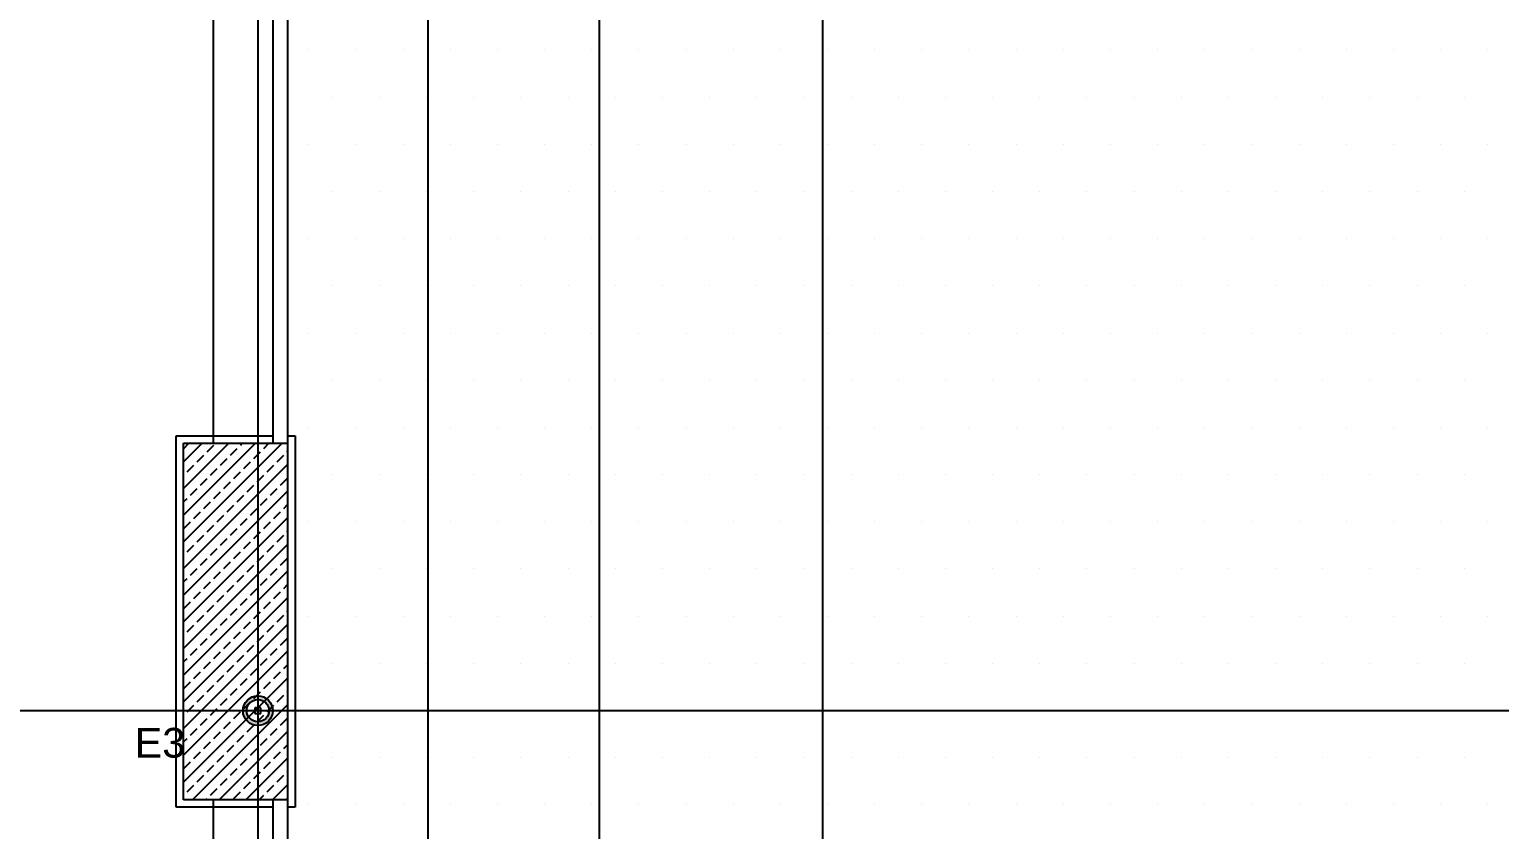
# Model space of a CAD drawing. Header units: millimetres. Extents: x 43168.9 to 43194.6, y -25545.1 to -25543.4.
# Drawn here: x 43175.2535 to 43175.3525, y -25544.3519 to -25544.2981 of the extents above; entities that cross this region are included whole.
import ezdxf

# ---------------------------------------------------------------- set-up
doc = ezdxf.new("R2010")
doc.units = ezdxf.units.MM
doc.header["$LTSCALE"] = 200
doc.linetypes.add('DASHDOT', pattern=[1, 0.5, -0.25, 0, -0.25])
doc.linetypes.add('DASHDOT2', pattern=[0.5, 0.25, -0.125, 0, -0.125])
for name, color, linetype in [('aks_sgh', 5, 'DASHDOT2'), ('cam_sgh', 1, 'Continuous'), ('gor-4_sgh', 17, 'Continuous'), ('kesitcizgisi_sgh', 22, 'Continuous'), ('kolon-b.a_sgh', 6, 'Continuous'), ('olcuic_sgh', 183, 'Continuous'), ('siva_sgh', 145, 'Continuous'), ('tarama-betonarme_sgh', 223, 'Continuous'), ('tarama-zemin_sgh', 197, 'Continuous')]:
    doc.layers.add(name, color=color, linetype=linetype)
doc.styles.add('1-200', font='arial.ttf', dxfattribs={"height": 60})

msp = doc.modelspace()

# ---------------------------------------------------------------- hatches: boundary and pattern name
h = msp.add_hatch(color=256)
edge = h.paths.add_edge_path()
edge.add_arc((43175.268879, -25544.343919), 0.001, 0, 360)
edge = h.paths.add_edge_path(flags=16)
edge.add_arc((43175.268879, -25544.343919), 0.00075, 0, 360)

# ---------------------------------------------------------------- linework, layer by layer
at = {"color": 0, "linetype": 'ByBlock', "lineweight": -2}
for p, q in [((43175.269079, -25544.343719), (43175.268679, -25544.343719)), ((43175.268679, -25544.343719), (43175.268679, -25544.344119)), ((43175.269079, -25544.344119), (43175.269079, -25544.343719)), ((43175.268679, -25544.344119), (43175.269079, -25544.344119)), ((43175.26895, -25544.343849), (43175.268808, -25544.34399)), ((43175.26895, -25544.34399), (43175.268808, -25544.343849))]:
    msp.add_line(p, q, dxfattribs=at)
at = {"color": 0, "linetype": 'Continuous', "lineweight": -2}
for radius in [0.001, 0.00075]:
    msp.add_circle((43175.268879, -25544.343919), radius, dxfattribs=at)
at = {"layer": 'aks_sgh'}
for p, q in [((43175.268879, -25543.740919), (43175.268879, -25544.609919)), ((43175.306879, -25543.740919), (43175.306879, -25544.609919)), ((43175.80688, -25544.343919), (43175.004878, -25544.343919))]:
    msp.add_line(p, q, dxfattribs=at)
at = {"layer": 'cam_sgh'}
for p, q in [((43175.269879, -25544.279919), (43175.269879, -25544.325919)), ((43175.270879, -25544.280919), (43175.270879, -25544.464919)), ((43175.269879, -25544.349919), (43175.269879, -25544.464919))]:
    msp.add_line(p, q, dxfattribs=at)
at = {"layer": 'gor-4_sgh'}
for p, q in [((43175.265879, -25544.275919), (43175.265879, -25544.325919)), ((43175.265879, -25544.349919), (43175.265879, -25544.464919))]:
    msp.add_line(p, q, dxfattribs=at)
at = {"layer": 'kesitcizgisi_sgh', "linetype": 'DASHDOT'}
msp.add_line((43175.291879, -25544.613788), (43175.291879, -25543.808164), dxfattribs=at)
at = {"layer": 'kolon-b.a_sgh'}
for p, q in [((43175.263879, -25544.325919), (43175.270879, -25544.325919)), ((43175.263879, -25544.349919), (43175.263879, -25544.325919)), ((43175.270879, -25544.325919), (43175.270879, -25544.349919)), ((43175.270879, -25544.349919), (43175.263879, -25544.349919))]:
    msp.add_line(p, q, dxfattribs=at)
at = {"layer": 'olcuic_sgh'}
msp.add_line((43175.28032, -25544.280669), (43175.28032, -25544.465169), dxfattribs=at)
at = {"layer": 'siva_sgh'}
for p, q in [((43175.263378, -25544.350419), (43175.263378, -25544.325419)), ((43175.263378, -25544.325419), (43175.269879, -25544.325419)), ((43175.270878, -25544.325419), (43175.271378, -25544.325419)), ((43175.271378, -25544.325419), (43175.271378, -25544.350419)), ((43175.269879, -25544.350419), (43175.263378, -25544.350419)), ((43175.271378, -25544.350419), (43175.270878, -25544.350419))]:
    msp.add_line(p, q, dxfattribs=at)
at = {"layer": 'tarama-betonarme_sgh'}
for p, q in [((43175.263879, -25544.327167), (43175.265127, -25544.325919)), ((43175.263879, -25544.328963), (43175.266923, -25544.325919)), ((43175.263879, -25544.330759), (43175.268719, -25544.325919)), ((43175.263879, -25544.332555), (43175.270515, -25544.325919)), ((43175.263884, -25544.326264), (43175.264229, -25544.325919)), ((43175.2677, -25544.32604), (43175.267821, -25544.325919)), ((43175.269272, -25544.326264), (43175.269617, -25544.325919)), ((43175.264782, -25544.327162), (43175.265231, -25544.326713)), ((43175.265455, -25544.326489), (43175.265904, -25544.32604)), ((43175.266353, -25544.327387), (43175.266802, -25544.326938)), ((43175.267027, -25544.326713), (43175.267476, -25544.326264)), ((43175.268598, -25544.326938), (43175.269047, -25544.326489)), ((43175.27017, -25544.327162), (43175.270619, -25544.326713)), ((43175.270843, -25544.326489), (43175.270879, -25544.326453)), ((43175.263879, -25544.334351), (43175.270879, -25544.327351)), ((43175.264108, -25544.327836), (43175.264557, -25544.327387)), ((43175.26568, -25544.32806), (43175.266129, -25544.327611)), ((43175.267251, -25544.328285), (43175.2677, -25544.327836)), ((43175.267925, -25544.327611), (43175.268374, -25544.327162)), ((43175.269496, -25544.327836), (43175.269945, -25544.327387)), ((43175.263879, -25544.328065), (43175.263884, -25544.32806)), ((43175.265006, -25544.328734), (43175.265455, -25544.328285)), ((43175.266578, -25544.328958), (43175.267027, -25544.328509)), ((43175.268149, -25544.329183), (43175.268598, -25544.328734)), ((43175.268823, -25544.328509), (43175.269272, -25544.32806)), ((43175.270394, -25544.328734), (43175.270843, -25544.328285)), ((43175.263879, -25544.336147), (43175.270879, -25544.329147)), ((43175.263879, -25544.329861), (43175.264108, -25544.329632)), ((43175.264333, -25544.329408), (43175.264782, -25544.328958)), ((43175.265231, -25544.330306), (43175.26568, -25544.329857)), ((43175.265904, -25544.329632), (43175.266353, -25544.329183)), ((43175.267476, -25544.329857), (43175.267925, -25544.329408)), ((43175.269047, -25544.330081), (43175.269496, -25544.329632)), ((43175.269721, -25544.329408), (43175.27017, -25544.328958)), ((43175.264557, -25544.330979), (43175.265006, -25544.33053)), ((43175.266129, -25544.331204), (43175.266578, -25544.330755)), ((43175.266802, -25544.33053), (43175.267251, -25544.330081)), ((43175.268374, -25544.330755), (43175.268823, -25544.330306)), ((43175.269945, -25544.330979), (43175.270394, -25544.33053)), ((43175.270619, -25544.330306), (43175.270879, -25544.330045)), ((43175.263879, -25544.337943), (43175.270879, -25544.330943)), ((43175.263884, -25544.331653), (43175.264333, -25544.331204)), ((43175.265455, -25544.331877), (43175.265904, -25544.331428)), ((43175.267027, -25544.332102), (43175.267476, -25544.331653)), ((43175.2677, -25544.331428), (43175.268149, -25544.330979)), ((43175.268598, -25544.332326), (43175.269047, -25544.331877)), ((43175.269272, -25544.331653), (43175.269721, -25544.331204)), ((43175.270843, -25544.331877), (43175.270879, -25544.331842)), ((43175.263879, -25544.33974), (43175.270879, -25544.33274)), ((43175.264108, -25544.333224), (43175.264557, -25544.332775)), ((43175.264782, -25544.332551), (43175.265231, -25544.332102)), ((43175.266353, -25544.332775), (43175.266802, -25544.332326)), ((43175.267925, -25544.333), (43175.268374, -25544.332551)), ((43175.269496, -25544.333224), (43175.269945, -25544.332775)), ((43175.27017, -25544.332551), (43175.270619, -25544.332102)), ((43175.263879, -25544.333453), (43175.263884, -25544.333449)), ((43175.265006, -25544.334122), (43175.265455, -25544.333673)), ((43175.26568, -25544.333449), (43175.266129, -25544.333)), ((43175.266578, -25544.334347), (43175.267027, -25544.333898)), ((43175.267251, -25544.333673), (43175.2677, -25544.333224)), ((43175.268823, -25544.333898), (43175.269272, -25544.333449)), ((43175.270394, -25544.334122), (43175.270843, -25544.333673)), ((43175.263879, -25544.341536), (43175.270879, -25544.334536)), ((43175.264333, -25544.334796), (43175.264782, -25544.334347)), ((43175.265904, -25544.33502), (43175.266353, -25544.334571)), ((43175.267476, -25544.335245), (43175.267925, -25544.334796)), ((43175.268149, -25544.334571), (43175.268598, -25544.334122)), ((43175.269721, -25544.334796), (43175.27017, -25544.334347)), ((43175.263879, -25544.335249), (43175.264108, -25544.33502)), ((43175.265231, -25544.335694), (43175.26568, -25544.335245)), ((43175.266802, -25544.335918), (43175.267251, -25544.335469)), ((43175.268374, -25544.336143), (43175.268823, -25544.335694)), ((43175.269047, -25544.335469), (43175.269496, -25544.33502)), ((43175.270619, -25544.335694), (43175.270879, -25544.335434)), ((43175.263879, -25544.343332), (43175.270879, -25544.336332)), ((43175.263884, -25544.337041), (43175.264333, -25544.336592)), ((43175.264557, -25544.336367), (43175.265006, -25544.335918)), ((43175.265455, -25544.337265), (43175.265904, -25544.336816)), ((43175.266129, -25544.336592), (43175.266578, -25544.336143)), ((43175.2677, -25544.336816), (43175.268149, -25544.336367)), ((43175.269272, -25544.337041), (43175.269721, -25544.336592)), ((43175.269945, -25544.336367), (43175.270394, -25544.335918)), ((43175.264782, -25544.337939), (43175.265231, -25544.33749)), ((43175.266353, -25544.338163), (43175.266802, -25544.337714)), ((43175.267027, -25544.33749), (43175.267476, -25544.337041)), ((43175.268598, -25544.337714), (43175.269047, -25544.337265)), ((43175.27017, -25544.337939), (43175.270619, -25544.33749)), ((43175.270843, -25544.337265), (43175.270879, -25544.33723)), ((43175.263879, -25544.345128), (43175.270879, -25544.338128)), ((43175.263879, -25544.338842), (43175.263884, -25544.338837)), ((43175.264108, -25544.338612), (43175.264557, -25544.338163)), ((43175.26568, -25544.338837), (43175.266129, -25544.338388)), ((43175.267251, -25544.339061), (43175.2677, -25544.338612)), ((43175.267925, -25544.338388), (43175.268374, -25544.337939)), ((43175.268823, -25544.339286), (43175.269272, -25544.338837)), ((43175.269496, -25544.338612), (43175.269945, -25544.338163)), ((43175.264333, -25544.340184), (43175.264782, -25544.339735)), ((43175.265006, -25544.33951), (43175.265455, -25544.339061)), ((43175.266578, -25544.339735), (43175.267027, -25544.339286)), ((43175.268149, -25544.339959), (43175.268598, -25544.33951)), ((43175.269721, -25544.340184), (43175.27017, -25544.339735)), ((43175.270394, -25544.33951), (43175.270843, -25544.339061)), ((43175.263879, -25544.346924), (43175.270879, -25544.339924)), ((43175.263879, -25544.340638), (43175.264108, -25544.340408)), ((43175.265231, -25544.341082), (43175.26568, -25544.340633)), ((43175.265904, -25544.340408), (43175.266353, -25544.339959)), ((43175.267476, -25544.340633), (43175.267925, -25544.340184)), ((43175.269047, -25544.340857), (43175.269496, -25544.340408)), ((43175.270619, -25544.341082), (43175.270879, -25544.340822)), ((43175.263879, -25544.34872), (43175.270879, -25544.34172)), ((43175.264557, -25544.341755), (43175.265006, -25544.341306)), ((43175.266129, -25544.34198), (43175.266578, -25544.341531)), ((43175.266802, -25544.341306), (43175.267251, -25544.340857)), ((43175.2677, -25544.342204), (43175.268149, -25544.341755)), ((43175.268374, -25544.341531), (43175.268823, -25544.341082)), ((43175.269945, -25544.341755), (43175.270394, -25544.341306)), ((43175.263884, -25544.342429), (43175.264333, -25544.34198)), ((43175.265455, -25544.342653), (43175.265904, -25544.342204)), ((43175.267027, -25544.342878), (43175.267476, -25544.342429)), ((43175.268598, -25544.343102), (43175.269047, -25544.342653)), ((43175.269272, -25544.342429), (43175.269721, -25544.34198)), ((43175.270843, -25544.342653), (43175.270879, -25544.342618)), ((43175.264108, -25544.344), (43175.264557, -25544.343551)), ((43175.264475, -25544.349919), (43175.270879, -25544.343516)), ((43175.264782, -25544.343327), (43175.265231, -25544.342878)), ((43175.26568, -25544.344225), (43175.266129, -25544.343776)), ((43175.266353, -25544.343551), (43175.266802, -25544.343102)), ((43175.267925, -25544.343776), (43175.268374, -25544.343327)), ((43175.269496, -25544.344), (43175.269945, -25544.343551)), ((43175.27017, -25544.343327), (43175.270619, -25544.342878)), ((43175.263879, -25544.34423), (43175.263884, -25544.344225)), ((43175.265006, -25544.344898), (43175.265455, -25544.344449)), ((43175.266578, -25544.345123), (43175.267027, -25544.344674)), ((43175.267251, -25544.344449), (43175.2677, -25544.344)), ((43175.268823, -25544.344674), (43175.269272, -25544.344225)), ((43175.270394, -25544.344898), (43175.270843, -25544.344449)), ((43175.264333, -25544.345572), (43175.264782, -25544.345123)), ((43175.265904, -25544.345796), (43175.266353, -25544.345347)), ((43175.266272, -25544.349919), (43175.270879, -25544.345312)), ((43175.267476, -25544.346021), (43175.267925, -25544.345572)), ((43175.268149, -25544.345347), (43175.268598, -25544.344898)), ((43175.269721, -25544.345572), (43175.27017, -25544.345123)), ((43175.263879, -25544.346026), (43175.264108, -25544.345796)), ((43175.264557, -25544.347144), (43175.265006, -25544.346695)), ((43175.265231, -25544.34647), (43175.26568, -25544.346021)), ((43175.266802, -25544.346695), (43175.267251, -25544.346245)), ((43175.268374, -25544.346919), (43175.268823, -25544.34647)), ((43175.269047, -25544.346245), (43175.269496, -25544.345796)), ((43175.269945, -25544.347144), (43175.270394, -25544.346695)), ((43175.270619, -25544.34647), (43175.270879, -25544.34621)), ((43175.263884, -25544.347817), (43175.264333, -25544.347368)), ((43175.265455, -25544.348042), (43175.265904, -25544.347593)), ((43175.266129, -25544.347368), (43175.266578, -25544.346919)), ((43175.2677, -25544.347593), (43175.268149, -25544.347144)), ((43175.268068, -25544.349919), (43175.270879, -25544.347108)), ((43175.269272, -25544.347817), (43175.269721, -25544.347368)), ((43175.264782, -25544.348715), (43175.265231, -25544.348266)), ((43175.266353, -25544.34894), (43175.266802, -25544.348491)), ((43175.267027, -25544.348266), (43175.267476, -25544.347817)), ((43175.267925, -25544.349164), (43175.268374, -25544.348715)), ((43175.268598, -25544.348491), (43175.269047, -25544.348042)), ((43175.27017, -25544.348715), (43175.270619, -25544.348266)), ((43175.270843, -25544.348042), (43175.270879, -25544.348006)), ((43175.263879, -25544.349618), (43175.263884, -25544.349613)), ((43175.264108, -25544.349389), (43175.264557, -25544.34894)), ((43175.26568, -25544.349613), (43175.266129, -25544.349164)), ((43175.267251, -25544.349838), (43175.2677, -25544.349389)), ((43175.268966, -25544.349919), (43175.269272, -25544.349613)), ((43175.269496, -25544.349389), (43175.269945, -25544.34894)), ((43175.269864, -25544.349919), (43175.270879, -25544.348904)), ((43175.265374, -25544.349919), (43175.265455, -25544.349838)), ((43175.270762, -25544.349919), (43175.270843, -25544.349838))]:
    msp.add_line(p, q, dxfattribs=at)
at = {"layer": 'tarama-zemin_sgh'}
for p, q in [((43175.2723, -25544.29945), (43175.2723, -25544.29945)), ((43175.275475, -25544.29945), (43175.275475, -25544.29945)), ((43175.27865, -25544.29945), (43175.27865, -25544.29945)), ((43175.281825, -25544.29945), (43175.281825, -25544.29945)), ((43175.285, -25544.29945), (43175.285, -25544.29945)), ((43175.288175, -25544.29945), (43175.288175, -25544.29945)), ((43175.29135, -25544.29945), (43175.29135, -25544.29945)), ((43175.294525, -25544.29945), (43175.294525, -25544.29945)), ((43175.2977, -25544.29945), (43175.2977, -25544.29945)), ((43175.300875, -25544.29945), (43175.300875, -25544.29945)), ((43175.30405, -25544.29945), (43175.30405, -25544.29945)), ((43175.307225, -25544.29945), (43175.307225, -25544.29945)), ((43175.3104, -25544.29945), (43175.3104, -25544.29945)), ((43175.313575, -25544.29945), (43175.313575, -25544.29945)), ((43175.31675, -25544.29945), (43175.31675, -25544.29945)), ((43175.319925, -25544.29945), (43175.319925, -25544.29945)), ((43175.3231, -25544.29945), (43175.3231, -25544.29945)), ((43175.326275, -25544.29945), (43175.326275, -25544.29945)), ((43175.32945, -25544.29945), (43175.32945, -25544.29945)), ((43175.332625, -25544.29945), (43175.332625, -25544.29945)), ((43175.3358, -25544.29945), (43175.3358, -25544.29945)), ((43175.338975, -25544.29945), (43175.338975, -25544.29945)), ((43175.34215, -25544.29945), (43175.34215, -25544.29945)), ((43175.345325, -25544.29945), (43175.345325, -25544.29945)), ((43175.3485, -25544.29945), (43175.3485, -25544.29945)), ((43175.351675, -25544.29945), (43175.351675, -25544.29945)), ((43175.273887, -25544.302625), (43175.273887, -25544.302625)), ((43175.277062, -25544.302625), (43175.277062, -25544.302625)), ((43175.280237, -25544.302625), (43175.280237, -25544.302625)), ((43175.283412, -25544.302625), (43175.283412, -25544.302625)), ((43175.286587, -25544.302625), (43175.286587, -25544.302625)), ((43175.289762, -25544.302625), (43175.289762, -25544.302625)), ((43175.292937, -25544.302625), (43175.292937, -25544.302625)), ((43175.296112, -25544.302625), (43175.296112, -25544.302625)), ((43175.299287, -25544.302625), (43175.299287, -25544.302625)), ((43175.302462, -25544.302625), (43175.302462, -25544.302625)), ((43175.305637, -25544.302625), (43175.305637, -25544.302625)), ((43175.308812, -25544.302625), (43175.308812, -25544.302625)), ((43175.311987, -25544.302625), (43175.311987, -25544.302625)), ((43175.315162, -25544.302625), (43175.315162, -25544.302625)), ((43175.318337, -25544.302625), (43175.318337, -25544.302625)), ((43175.321512, -25544.302625), (43175.321512, -25544.302625)), ((43175.324687, -25544.302625), (43175.324687, -25544.302625)), ((43175.327862, -25544.302625), (43175.327862, -25544.302625)), ((43175.331037, -25544.302625), (43175.331037, -25544.302625)), ((43175.334212, -25544.302625), (43175.334212, -25544.302625)), ((43175.337387, -25544.302625), (43175.337387, -25544.302625)), ((43175.340562, -25544.302625), (43175.340562, -25544.302625)), ((43175.343737, -25544.302625), (43175.343737, -25544.302625)), ((43175.346912, -25544.302625), (43175.346912, -25544.302625)), ((43175.350087, -25544.302625), (43175.350087, -25544.302625)), ((43175.2723, -25544.3058), (43175.2723, -25544.3058)), ((43175.275475, -25544.3058), (43175.275475, -25544.3058)), ((43175.27865, -25544.3058), (43175.27865, -25544.3058)), ((43175.281825, -25544.3058), (43175.281825, -25544.3058)), ((43175.285, -25544.3058), (43175.285, -25544.3058)), ((43175.288175, -25544.3058), (43175.288175, -25544.3058)), ((43175.29135, -25544.3058), (43175.29135, -25544.3058)), ((43175.294525, -25544.3058), (43175.294525, -25544.3058)), ((43175.2977, -25544.3058), (43175.2977, -25544.3058)), ((43175.300875, -25544.3058), (43175.300875, -25544.3058)), ((43175.30405, -25544.3058), (43175.30405, -25544.3058)), ((43175.307225, -25544.3058), (43175.307225, -25544.3058)), ((43175.3104, -25544.3058), (43175.3104, -25544.3058)), ((43175.313575, -25544.3058), (43175.313575, -25544.3058)), ((43175.31675, -25544.3058), (43175.31675, -25544.3058)), ((43175.319925, -25544.3058), (43175.319925, -25544.3058)), ((43175.3231, -25544.3058), (43175.3231, -25544.3058)), ((43175.326275, -25544.3058), (43175.326275, -25544.3058)), ((43175.32945, -25544.3058), (43175.32945, -25544.3058)), ((43175.332625, -25544.3058), (43175.332625, -25544.3058)), ((43175.3358, -25544.3058), (43175.3358, -25544.3058)), ((43175.338975, -25544.3058), (43175.338975, -25544.3058)), ((43175.34215, -25544.3058), (43175.34215, -25544.3058)), ((43175.345325, -25544.3058), (43175.345325, -25544.3058)), ((43175.3485, -25544.3058), (43175.3485, -25544.3058)), ((43175.351675, -25544.3058), (43175.351675, -25544.3058)), ((43175.273887, -25544.308975), (43175.273887, -25544.308975)), ((43175.277062, -25544.308975), (43175.277062, -25544.308975)), ((43175.280237, -25544.308975), (43175.280237, -25544.308975)), ((43175.283412, -25544.308975), (43175.283412, -25544.308975)), ((43175.286587, -25544.308975), (43175.286587, -25544.308975)), ((43175.289762, -25544.308975), (43175.289762, -25544.308975)), ((43175.292937, -25544.308975), (43175.292937, -25544.308975)), ((43175.296112, -25544.308975), (43175.296112, -25544.308975)), ((43175.299287, -25544.308975), (43175.299287, -25544.308975)), ((43175.302462, -25544.308975), (43175.302462, -25544.308975)), ((43175.305637, -25544.308975), (43175.305637, -25544.308975)), ((43175.308812, -25544.308975), (43175.308812, -25544.308975)), ((43175.311987, -25544.308975), (43175.311987, -25544.308975)), ((43175.315162, -25544.308975), (43175.315162, -25544.308975)), ((43175.318337, -25544.308975), (43175.318337, -25544.308975)), ((43175.321512, -25544.308975), (43175.321512, -25544.308975)), ((43175.324687, -25544.308975), (43175.324687, -25544.308975)), ((43175.327862, -25544.308975), (43175.327862, -25544.308975)), ((43175.331037, -25544.308975), (43175.331037, -25544.308975)), ((43175.334212, -25544.308975), (43175.334212, -25544.308975)), ((43175.337387, -25544.308975), (43175.337387, -25544.308975)), ((43175.340562, -25544.308975), (43175.340562, -25544.308975)), ((43175.343737, -25544.308975), (43175.343737, -25544.308975)), ((43175.346912, -25544.308975), (43175.346912, -25544.308975)), ((43175.350087, -25544.308975), (43175.350087, -25544.308975)), ((43175.2723, -25544.31215), (43175.2723, -25544.31215)), ((43175.275475, -25544.31215), (43175.275475, -25544.31215)), ((43175.27865, -25544.31215), (43175.27865, -25544.31215)), ((43175.281825, -25544.31215), (43175.281825, -25544.31215)), ((43175.285, -25544.31215), (43175.285, -25544.31215)), ((43175.288175, -25544.31215), (43175.288175, -25544.31215)), ((43175.29135, -25544.31215), (43175.29135, -25544.31215)), ((43175.294525, -25544.31215), (43175.294525, -25544.31215)), ((43175.2977, -25544.31215), (43175.2977, -25544.31215)), ((43175.300875, -25544.31215), (43175.300875, -25544.31215)), ((43175.30405, -25544.31215), (43175.30405, -25544.31215)), ((43175.307225, -25544.31215), (43175.307225, -25544.31215)), ((43175.3104, -25544.31215), (43175.3104, -25544.31215)), ((43175.313575, -25544.31215), (43175.313575, -25544.31215)), ((43175.31675, -25544.31215), (43175.31675, -25544.31215)), ((43175.319925, -25544.31215), (43175.319925, -25544.31215)), ((43175.3231, -25544.31215), (43175.3231, -25544.31215)), ((43175.326275, -25544.31215), (43175.326275, -25544.31215)), ((43175.32945, -25544.31215), (43175.32945, -25544.31215)), ((43175.332625, -25544.31215), (43175.332625, -25544.31215)), ((43175.3358, -25544.31215), (43175.3358, -25544.31215)), ((43175.338975, -25544.31215), (43175.338975, -25544.31215)), ((43175.34215, -25544.31215), (43175.34215, -25544.31215)), ((43175.345325, -25544.31215), (43175.345325, -25544.31215)), ((43175.3485, -25544.31215), (43175.3485, -25544.31215)), ((43175.351675, -25544.31215), (43175.351675, -25544.31215)), ((43175.273887, -25544.315325), (43175.273887, -25544.315325)), ((43175.277062, -25544.315325), (43175.277062, -25544.315325)), ((43175.280237, -25544.315325), (43175.280237, -25544.315325)), ((43175.283412, -25544.315325), (43175.283412, -25544.315325)), ((43175.286587, -25544.315325), (43175.286587, -25544.315325)), ((43175.289762, -25544.315325), (43175.289762, -25544.315325)), ((43175.292937, -25544.315325), (43175.292937, -25544.315325)), ((43175.296112, -25544.315325), (43175.296112, -25544.315325)), ((43175.299287, -25544.315325), (43175.299287, -25544.315325)), ((43175.302462, -25544.315325), (43175.302462, -25544.315325)), ((43175.305637, -25544.315325), (43175.305637, -25544.315325)), ((43175.308812, -25544.315325), (43175.308812, -25544.315325)), ((43175.311987, -25544.315325), (43175.311987, -25544.315325)), ((43175.315162, -25544.315325), (43175.315162, -25544.315325)), ((43175.318337, -25544.315325), (43175.318337, -25544.315325)), ((43175.321512, -25544.315325), (43175.321512, -25544.315325)), ((43175.324687, -25544.315325), (43175.324687, -25544.315325)), ((43175.327862, -25544.315325), (43175.327862, -25544.315325)), ((43175.331037, -25544.315325), (43175.331037, -25544.315325)), ((43175.334212, -25544.315325), (43175.334212, -25544.315325)), ((43175.337387, -25544.315325), (43175.337387, -25544.315325)), ((43175.340562, -25544.315325), (43175.340562, -25544.315325)), ((43175.343737, -25544.315325), (43175.343737, -25544.315325)), ((43175.346912, -25544.315325), (43175.346912, -25544.315325)), ((43175.350087, -25544.315325), (43175.350087, -25544.315325)), ((43175.2723, -25544.3185), (43175.2723, -25544.3185)), ((43175.275475, -25544.3185), (43175.275475, -25544.3185)), ((43175.27865, -25544.3185), (43175.27865, -25544.3185)), ((43175.281825, -25544.3185), (43175.281825, -25544.3185)), ((43175.285, -25544.3185), (43175.285, -25544.3185)), ((43175.288175, -25544.3185), (43175.288175, -25544.3185)), ((43175.29135, -25544.3185), (43175.29135, -25544.3185)), ((43175.294525, -25544.3185), (43175.294525, -25544.3185)), ((43175.2977, -25544.3185), (43175.2977, -25544.3185)), ((43175.300875, -25544.3185), (43175.300875, -25544.3185)), ((43175.30405, -25544.3185), (43175.30405, -25544.3185)), ((43175.307225, -25544.3185), (43175.307225, -25544.3185)), ((43175.3104, -25544.3185), (43175.3104, -25544.3185)), ((43175.313575, -25544.3185), (43175.313575, -25544.3185)), ((43175.31675, -25544.3185), (43175.31675, -25544.3185)), ((43175.319925, -25544.3185), (43175.319925, -25544.3185)), ((43175.3231, -25544.3185), (43175.3231, -25544.3185)), ((43175.326275, -25544.3185), (43175.326275, -25544.3185)), ((43175.32945, -25544.3185), (43175.32945, -25544.3185)), ((43175.332625, -25544.3185), (43175.332625, -25544.3185)), ((43175.3358, -25544.3185), (43175.3358, -25544.3185)), ((43175.338975, -25544.3185), (43175.338975, -25544.3185)), ((43175.34215, -25544.3185), (43175.34215, -25544.3185)), ((43175.345325, -25544.3185), (43175.345325, -25544.3185)), ((43175.3485, -25544.3185), (43175.3485, -25544.3185)), ((43175.351675, -25544.3185), (43175.351675, -25544.3185)), ((43175.273887, -25544.321675), (43175.273887, -25544.321675)), ((43175.277062, -25544.321675), (43175.277062, -25544.321675)), ((43175.280237, -25544.321675), (43175.280237, -25544.321675)), ((43175.283412, -25544.321675), (43175.283412, -25544.321675)), ((43175.286587, -25544.321675), (43175.286587, -25544.321675)), ((43175.289762, -25544.321675), (43175.289762, -25544.321675)), ((43175.292937, -25544.321675), (43175.292937, -25544.321675)), ((43175.296112, -25544.321675), (43175.296112, -25544.321675)), ((43175.299287, -25544.321675), (43175.299287, -25544.321675)), ((43175.302462, -25544.321675), (43175.302462, -25544.321675)), ((43175.305637, -25544.321675), (43175.305637, -25544.321675)), ((43175.308812, -25544.321675), (43175.308812, -25544.321675)), ((43175.311987, -25544.321675), (43175.311987, -25544.321675)), ((43175.315162, -25544.321675), (43175.315162, -25544.321675)), ((43175.318337, -25544.321675), (43175.318337, -25544.321675)), ((43175.321512, -25544.321675), (43175.321512, -25544.321675)), ((43175.324687, -25544.321675), (43175.324687, -25544.321675)), ((43175.327862, -25544.321675), (43175.327862, -25544.321675)), ((43175.331037, -25544.321675), (43175.331037, -25544.321675)), ((43175.334212, -25544.321675), (43175.334212, -25544.321675)), ((43175.337387, -25544.321675), (43175.337387, -25544.321675)), ((43175.340562, -25544.321675), (43175.340562, -25544.321675)), ((43175.343737, -25544.321675), (43175.343737, -25544.321675)), ((43175.346912, -25544.321675), (43175.346912, -25544.321675)), ((43175.350087, -25544.321675), (43175.350087, -25544.321675)), ((43175.2723, -25544.32485), (43175.2723, -25544.32485)), ((43175.275475, -25544.32485), (43175.275475, -25544.32485)), ((43175.27865, -25544.32485), (43175.27865, -25544.32485)), ((43175.281825, -25544.32485), (43175.281825, -25544.32485)), ((43175.285, -25544.32485), (43175.285, -25544.32485)), ((43175.288175, -25544.32485), (43175.288175, -25544.32485)), ((43175.29135, -25544.32485), (43175.29135, -25544.32485)), ((43175.294525, -25544.32485), (43175.294525, -25544.32485)), ((43175.2977, -25544.32485), (43175.2977, -25544.32485)), ((43175.300875, -25544.32485), (43175.300875, -25544.32485)), ((43175.30405, -25544.32485), (43175.30405, -25544.32485)), ((43175.307225, -25544.32485), (43175.307225, -25544.32485)), ((43175.3104, -25544.32485), (43175.3104, -25544.32485)), ((43175.313575, -25544.32485), (43175.313575, -25544.32485)), ((43175.31675, -25544.32485), (43175.31675, -25544.32485)), ((43175.319925, -25544.32485), (43175.319925, -25544.32485)), ((43175.3231, -25544.32485), (43175.3231, -25544.32485)), ((43175.326275, -25544.32485), (43175.326275, -25544.32485)), ((43175.32945, -25544.32485), (43175.32945, -25544.32485)), ((43175.332625, -25544.32485), (43175.332625, -25544.32485)), ((43175.3358, -25544.32485), (43175.3358, -25544.32485)), ((43175.338975, -25544.32485), (43175.338975, -25544.32485)), ((43175.34215, -25544.32485), (43175.34215, -25544.32485)), ((43175.345325, -25544.32485), (43175.345325, -25544.32485)), ((43175.3485, -25544.32485), (43175.3485, -25544.32485)), ((43175.351675, -25544.32485), (43175.351675, -25544.32485)), ((43175.273887, -25544.328025), (43175.273887, -25544.328025)), ((43175.277062, -25544.328025), (43175.277062, -25544.328025)), ((43175.280237, -25544.328025), (43175.280237, -25544.328025)), ((43175.283412, -25544.328025), (43175.283412, -25544.328025)), ((43175.286587, -25544.328025), (43175.286587, -25544.328025)), ((43175.289762, -25544.328025), (43175.289762, -25544.328025)), ((43175.292937, -25544.328025), (43175.292937, -25544.328025)), ((43175.296112, -25544.328025), (43175.296112, -25544.328025)), ((43175.299287, -25544.328025), (43175.299287, -25544.328025)), ((43175.302462, -25544.328025), (43175.302462, -25544.328025)), ((43175.305637, -25544.328025), (43175.305637, -25544.328025)), ((43175.308812, -25544.328025), (43175.308812, -25544.328025)), ((43175.311987, -25544.328025), (43175.311987, -25544.328025)), ((43175.315162, -25544.328025), (43175.315162, -25544.328025)), ((43175.318337, -25544.328025), (43175.318337, -25544.328025)), ((43175.321512, -25544.328025), (43175.321512, -25544.328025)), ((43175.324687, -25544.328025), (43175.324687, -25544.328025)), ((43175.327862, -25544.328025), (43175.327862, -25544.328025)), ((43175.331037, -25544.328025), (43175.331037, -25544.328025)), ((43175.334212, -25544.328025), (43175.334212, -25544.328025)), ((43175.337387, -25544.328025), (43175.337387, -25544.328025)), ((43175.340562, -25544.328025), (43175.340562, -25544.328025)), ((43175.343737, -25544.328025), (43175.343737, -25544.328025)), ((43175.346912, -25544.328025), (43175.346912, -25544.328025)), ((43175.350087, -25544.328025), (43175.350087, -25544.328025)), ((43175.2723, -25544.3312), (43175.2723, -25544.3312)), ((43175.275475, -25544.3312), (43175.275475, -25544.3312)), ((43175.27865, -25544.3312), (43175.27865, -25544.3312)), ((43175.281825, -25544.3312), (43175.281825, -25544.3312)), ((43175.285, -25544.3312), (43175.285, -25544.3312)), ((43175.288175, -25544.3312), (43175.288175, -25544.3312)), ((43175.29135, -25544.3312), (43175.29135, -25544.3312)), ((43175.294525, -25544.3312), (43175.294525, -25544.3312)), ((43175.2977, -25544.3312), (43175.2977, -25544.3312)), ((43175.300875, -25544.3312), (43175.300875, -25544.3312)), ((43175.30405, -25544.3312), (43175.30405, -25544.3312)), ((43175.307225, -25544.3312), (43175.307225, -25544.3312)), ((43175.3104, -25544.3312), (43175.3104, -25544.3312)), ((43175.313575, -25544.3312), (43175.313575, -25544.3312)), ((43175.31675, -25544.3312), (43175.31675, -25544.3312)), ((43175.319925, -25544.3312), (43175.319925, -25544.3312)), ((43175.3231, -25544.3312), (43175.3231, -25544.3312)), ((43175.326275, -25544.3312), (43175.326275, -25544.3312)), ((43175.32945, -25544.3312), (43175.32945, -25544.3312)), ((43175.332625, -25544.3312), (43175.332625, -25544.3312)), ((43175.3358, -25544.3312), (43175.3358, -25544.3312)), ((43175.338975, -25544.3312), (43175.338975, -25544.3312)), ((43175.34215, -25544.3312), (43175.34215, -25544.3312)), ((43175.345325, -25544.3312), (43175.345325, -25544.3312)), ((43175.3485, -25544.3312), (43175.3485, -25544.3312)), ((43175.351675, -25544.3312), (43175.351675, -25544.3312)), ((43175.273887, -25544.334375), (43175.273887, -25544.334375)), ((43175.277062, -25544.334375), (43175.277062, -25544.334375)), ((43175.280237, -25544.334375), (43175.280237, -25544.334375)), ((43175.283412, -25544.334375), (43175.283412, -25544.334375)), ((43175.286587, -25544.334375), (43175.286587, -25544.334375)), ((43175.289762, -25544.334375), (43175.289762, -25544.334375)), ((43175.292937, -25544.334375), (43175.292937, -25544.334375)), ((43175.296112, -25544.334375), (43175.296112, -25544.334375)), ((43175.299287, -25544.334375), (43175.299287, -25544.334375)), ((43175.302462, -25544.334375), (43175.302462, -25544.334375)), ((43175.305637, -25544.334375), (43175.305637, -25544.334375)), ((43175.308812, -25544.334375), (43175.308812, -25544.334375)), ((43175.311987, -25544.334375), (43175.311987, -25544.334375)), ((43175.315162, -25544.334375), (43175.315162, -25544.334375)), ((43175.318337, -25544.334375), (43175.318337, -25544.334375)), ((43175.321512, -25544.334375), (43175.321512, -25544.334375)), ((43175.324687, -25544.334375), (43175.324687, -25544.334375)), ((43175.327862, -25544.334375), (43175.327862, -25544.334375)), ((43175.331037, -25544.334375), (43175.331037, -25544.334375)), ((43175.334212, -25544.334375), (43175.334212, -25544.334375)), ((43175.337387, -25544.334375), (43175.337387, -25544.334375)), ((43175.340562, -25544.334375), (43175.340562, -25544.334375)), ((43175.343737, -25544.334375), (43175.343737, -25544.334375)), ((43175.346912, -25544.334375), (43175.346912, -25544.334375)), ((43175.350087, -25544.334375), (43175.350087, -25544.334375)), ((43175.2723, -25544.33755), (43175.2723, -25544.33755)), ((43175.275475, -25544.33755), (43175.275475, -25544.33755)), ((43175.27865, -25544.33755), (43175.27865, -25544.33755)), ((43175.281825, -25544.33755), (43175.281825, -25544.33755)), ((43175.285, -25544.33755), (43175.285, -25544.33755)), ((43175.288175, -25544.33755), (43175.288175, -25544.33755)), ((43175.29135, -25544.33755), (43175.29135, -25544.33755)), ((43175.294525, -25544.33755), (43175.294525, -25544.33755)), ((43175.2977, -25544.33755), (43175.2977, -25544.33755)), ((43175.300875, -25544.33755), (43175.300875, -25544.33755)), ((43175.30405, -25544.33755), (43175.30405, -25544.33755)), ((43175.307225, -25544.33755), (43175.307225, -25544.33755)), ((43175.3104, -25544.33755), (43175.3104, -25544.33755)), ((43175.313575, -25544.33755), (43175.313575, -25544.33755)), ((43175.31675, -25544.33755), (43175.31675, -25544.33755)), ((43175.319925, -25544.33755), (43175.319925, -25544.33755)), ((43175.3231, -25544.33755), (43175.3231, -25544.33755)), ((43175.326275, -25544.33755), (43175.326275, -25544.33755)), ((43175.32945, -25544.33755), (43175.32945, -25544.33755)), ((43175.332625, -25544.33755), (43175.332625, -25544.33755)), ((43175.3358, -25544.33755), (43175.3358, -25544.33755)), ((43175.338975, -25544.33755), (43175.338975, -25544.33755)), ((43175.34215, -25544.33755), (43175.34215, -25544.33755)), ((43175.345325, -25544.33755), (43175.345325, -25544.33755)), ((43175.3485, -25544.33755), (43175.3485, -25544.33755)), ((43175.351675, -25544.33755), (43175.351675, -25544.33755)), ((43175.273887, -25544.340725), (43175.273887, -25544.340725)), ((43175.277062, -25544.340725), (43175.277062, -25544.340725)), ((43175.280237, -25544.340725), (43175.280237, -25544.340725)), ((43175.283412, -25544.340725), (43175.283412, -25544.340725)), ((43175.286587, -25544.340725), (43175.286587, -25544.340725)), ((43175.289762, -25544.340725), (43175.289762, -25544.340725)), ((43175.292937, -25544.340725), (43175.292937, -25544.340725)), ((43175.296112, -25544.340725), (43175.296112, -25544.340725)), ((43175.299287, -25544.340725), (43175.299287, -25544.340725)), ((43175.302462, -25544.340725), (43175.302462, -25544.340725)), ((43175.305637, -25544.340725), (43175.305637, -25544.340725)), ((43175.308812, -25544.340725), (43175.308812, -25544.340725)), ((43175.311987, -25544.340725), (43175.311987, -25544.340725)), ((43175.315162, -25544.340725), (43175.315162, -25544.340725)), ((43175.318337, -25544.340725), (43175.318337, -25544.340725)), ((43175.321512, -25544.340725), (43175.321512, -25544.340725)), ((43175.324687, -25544.340725), (43175.324687, -25544.340725)), ((43175.327862, -25544.340725), (43175.327862, -25544.340725)), ((43175.331037, -25544.340725), (43175.331037, -25544.340725)), ((43175.334212, -25544.340725), (43175.334212, -25544.340725)), ((43175.337387, -25544.340725), (43175.337387, -25544.340725)), ((43175.340562, -25544.340725), (43175.340562, -25544.340725)), ((43175.343737, -25544.340725), (43175.343737, -25544.340725)), ((43175.346912, -25544.340725), (43175.346912, -25544.340725)), ((43175.350087, -25544.340725), (43175.350087, -25544.340725)), ((43175.2723, -25544.3439), (43175.2723, -25544.3439)), ((43175.275475, -25544.3439), (43175.275475, -25544.3439)), ((43175.27865, -25544.3439), (43175.27865, -25544.3439)), ((43175.281825, -25544.3439), (43175.281825, -25544.3439)), ((43175.285, -25544.3439), (43175.285, -25544.3439)), ((43175.288175, -25544.3439), (43175.288175, -25544.3439)), ((43175.29135, -25544.3439), (43175.29135, -25544.3439)), ((43175.294525, -25544.3439), (43175.294525, -25544.3439)), ((43175.2977, -25544.3439), (43175.2977, -25544.3439)), ((43175.300875, -25544.3439), (43175.300875, -25544.3439)), ((43175.30405, -25544.3439), (43175.30405, -25544.3439)), ((43175.307225, -25544.3439), (43175.307225, -25544.3439)), ((43175.3104, -25544.3439), (43175.3104, -25544.3439)), ((43175.313575, -25544.3439), (43175.313575, -25544.3439)), ((43175.31675, -25544.3439), (43175.31675, -25544.3439)), ((43175.319925, -25544.3439), (43175.319925, -25544.3439)), ((43175.3231, -25544.3439), (43175.3231, -25544.3439)), ((43175.326275, -25544.3439), (43175.326275, -25544.3439)), ((43175.32945, -25544.3439), (43175.32945, -25544.3439)), ((43175.332625, -25544.3439), (43175.332625, -25544.3439)), ((43175.3358, -25544.3439), (43175.3358, -25544.3439)), ((43175.338975, -25544.3439), (43175.338975, -25544.3439)), ((43175.34215, -25544.3439), (43175.34215, -25544.3439)), ((43175.345325, -25544.3439), (43175.345325, -25544.3439)), ((43175.3485, -25544.3439), (43175.3485, -25544.3439)), ((43175.351675, -25544.3439), (43175.351675, -25544.3439)), ((43175.273887, -25544.347075), (43175.273887, -25544.347075)), ((43175.277062, -25544.347075), (43175.277062, -25544.347075)), ((43175.280237, -25544.347075), (43175.280237, -25544.347075)), ((43175.283412, -25544.347075), (43175.283412, -25544.347075)), ((43175.286587, -25544.347075), (43175.286587, -25544.347075)), ((43175.289762, -25544.347075), (43175.289762, -25544.347075)), ((43175.292937, -25544.347075), (43175.292937, -25544.347075)), ((43175.296112, -25544.347075), (43175.296112, -25544.347075)), ((43175.299287, -25544.347075), (43175.299287, -25544.347075)), ((43175.302462, -25544.347075), (43175.302462, -25544.347075)), ((43175.305637, -25544.347075), (43175.305637, -25544.347075)), ((43175.308812, -25544.347075), (43175.308812, -25544.347075)), ((43175.311987, -25544.347075), (43175.311987, -25544.347075)), ((43175.315162, -25544.347075), (43175.315162, -25544.347075)), ((43175.318337, -25544.347075), (43175.318337, -25544.347075)), ((43175.321512, -25544.347075), (43175.321512, -25544.347075)), ((43175.324687, -25544.347075), (43175.324687, -25544.347075)), ((43175.327862, -25544.347075), (43175.327862, -25544.347075)), ((43175.331037, -25544.347075), (43175.331037, -25544.347075)), ((43175.334212, -25544.347075), (43175.334212, -25544.347075)), ((43175.337387, -25544.347075), (43175.337387, -25544.347075)), ((43175.340562, -25544.347075), (43175.340562, -25544.347075)), ((43175.343737, -25544.347075), (43175.343737, -25544.347075)), ((43175.346912, -25544.347075), (43175.346912, -25544.347075)), ((43175.350087, -25544.347075), (43175.350087, -25544.347075)), ((43175.2723, -25544.35025), (43175.2723, -25544.35025)), ((43175.275475, -25544.35025), (43175.275475, -25544.35025)), ((43175.27865, -25544.35025), (43175.27865, -25544.35025)), ((43175.281825, -25544.35025), (43175.281825, -25544.35025)), ((43175.285, -25544.35025), (43175.285, -25544.35025)), ((43175.288175, -25544.35025), (43175.288175, -25544.35025)), ((43175.29135, -25544.35025), (43175.29135, -25544.35025)), ((43175.294525, -25544.35025), (43175.294525, -25544.35025)), ((43175.2977, -25544.35025), (43175.2977, -25544.35025)), ((43175.300875, -25544.35025), (43175.300875, -25544.35025)), ((43175.30405, -25544.35025), (43175.30405, -25544.35025)), ((43175.307225, -25544.35025), (43175.307225, -25544.35025)), ((43175.3104, -25544.35025), (43175.3104, -25544.35025)), ((43175.313575, -25544.35025), (43175.313575, -25544.35025)), ((43175.31675, -25544.35025), (43175.31675, -25544.35025)), ((43175.319925, -25544.35025), (43175.319925, -25544.35025)), ((43175.3231, -25544.35025), (43175.3231, -25544.35025)), ((43175.326275, -25544.35025), (43175.326275, -25544.35025)), ((43175.32945, -25544.35025), (43175.32945, -25544.35025)), ((43175.332625, -25544.35025), (43175.332625, -25544.35025)), ((43175.3358, -25544.35025), (43175.3358, -25544.35025)), ((43175.338975, -25544.35025), (43175.338975, -25544.35025)), ((43175.34215, -25544.35025), (43175.34215, -25544.35025)), ((43175.345325, -25544.35025), (43175.345325, -25544.35025)), ((43175.3485, -25544.35025), (43175.3485, -25544.35025)), ((43175.351675, -25544.35025), (43175.351675, -25544.35025))]:
    msp.add_line(p, q, dxfattribs=at)

# ---------------------------------------------------------------- texts
at = {"layer": 'aks_sgh', "style": '1-200'}
msp.add_text('E3', height=0.002, rotation=0.00001, dxfattribs=at).set_placement((43175.260578, -25544.347077))

doc.saveas('drawing.dxf')
